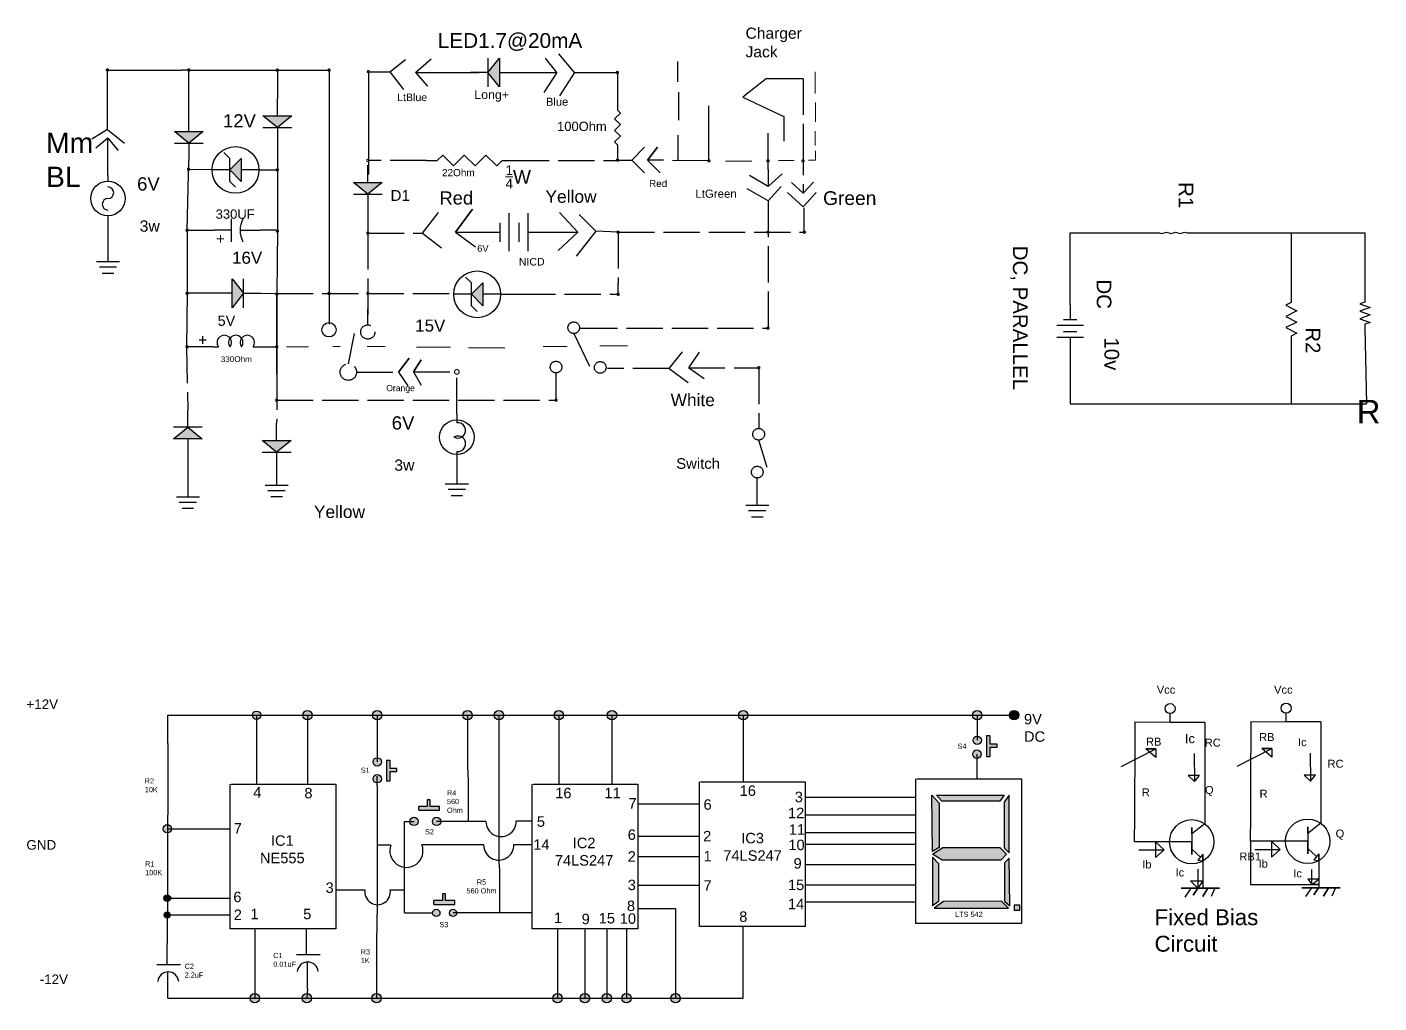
# Model space of a CAD drawing. Header units: inches. Extents: x 18 to 1643, y 26 to 406.
# Drawn here: x 848.8 to 1295.8, y 72.9 to 395.8 of the extents above; entities that cross this region are included whole.
import ezdxf

# ---------------------------------------------------------------- set-up
doc = ezdxf.new("R2010")
doc.units = ezdxf.units.IN
doc.header["$MEASUREMENT"] = 0
doc.linetypes.add('ACAD_ISO02W100', pattern=[15, 12, -3])
doc.linetypes.add('DASHDOT2', pattern=[0.5, 0.25, -0.125, 0, -0.125])
doc.styles.get("Standard").update_dxf_attribs({"font": 'arial.ttf'})
doc.linetypes.add('ZIGZAG', pattern='A,0.0001,-0.2,[131,ltypeshp.shx,S=0.2,R=0,X=-0.2,Y=0],-0.4,[131,ltypeshp.shx,S=0.2,R=180,X=0.2,Y=0],-0.2', length=0.8001)

# ---------------------------------------------------------------- blocks, each defined once
blk = doc.blocks.new('Battery')
at = {"color": 7}
for p, q in [((0.175, -0.1), (0.175, 0.1)), ((0.275, -0.1), (0.275, 0.1)), ((0, 0), (0.125, 0)), ((0.125, 0.05), (0.125, -0.05)), ((0.225, 0.05), (0.225, -0.05)), ((0.275, 0), (0.4, 0))]:
    blk.add_line(p, q, dxfattribs=at)
blk = doc.blocks.new('Resistor')
at = {"color": 7}
blk.add_lwpolyline([(0, 0), (0.05, 0), (0.075, 0.025), (0.125, -0.025), (0.175, 0.025), (0.225, -0.025), (0.275, 0.025), (0.325, -0.025), (0.35, 0), (0.4, 0)], dxfattribs=at)
blk = doc.blocks.new('Generator - AC')
at = {"color": 7}
for p, q in [((0, 0), (0.05, 0)), ((0.35, 0), (0.4, 0))]:
    blk.add_line(p, q, dxfattribs=at)
blk.add_circle((0.2, 0), 0.15, dxfattribs=at)
for centre, start, end in [((0.15, 0), 0, 180), ((0.25, 0), 180, 0)]:
    blk.add_arc(centre, 0.05, start, end, dxfattribs=at)
blk = doc.blocks.new('Diode')
at = {"color": 7}
for p, q in [((0.15, 0.125), (0.25, 0)), ((0.15, -0.125), (0.15, 0.125)), ((0.25, -0.125), (0.25, 0.125)), ((0.15, 0), (0, 0)), ((0.25, 0), (0.15, -0.125)), ((0.25, 0), (0.4, 0))]:
    blk.add_line(p, q, dxfattribs=at)
blk.add_solid([(0.15, -0.125), (0.25, 0), (0.15, 0.125)], dxfattribs=at)
blk = doc.blocks.new('Capacitor')
at = {"color": 7}
for p, q in [((0.15, 0), (0, 0)), ((0.15, -0.1), (0.15, 0.1)), ((0.225, 0), (0.4, 0))]:
    blk.add_line(p, q, dxfattribs=at)
blk.add_arc((0.4375, 0), 0.2125, 151.9275, 208.0725, dxfattribs=at)
blk = doc.blocks.new('Ground')
at = {"color": 7}
for p, q in [((-0.1, 0), (0.1, 0)), ((0.075, -0.05), (-0.075, -0.05)), ((-0.05, -0.1), (0.05, -0.1))]:
    blk.add_line(p, q, dxfattribs=at)
blk = doc.blocks.new('Diode - Zener')
at = {"color": 7}
for p, q in [((0.2, 0.150001), (0.25, 0.100001)), ((0, 0), (0.15, 0)), ((0.15, 0.100001), (0.25, 0)), ((0.15, 0), (0.15, 0.100001)), ((0.25, 0), (0.15, -0.099999)), ((0.15, -0.099999), (0.15, 0)), ((0.25, 0.100001), (0.25, -0.099999)), ((0.25, 0), (0.4, 0)), ((0.25, -0.099999), (0.3, -0.149999))]:
    blk.add_line(p, q, dxfattribs=at)
blk.add_solid([(0.15, -0.099999), (0.25, 0), (0.15, 0.100001)], dxfattribs=at)
blk = doc.blocks.new('Inductor')
at = {"color": 7}
for p, q in [((0, 0), (0.05, 0)), ((0.35, 0), (0.4, 0))]:
    blk.add_line(p, q, dxfattribs=at)
for centre in [(0.1, 0.0375), (0.2, 0.0375), (0.3, 0.0375)]:
    blk.add_arc(centre, 0.0625, 323.1301, 216.8699, dxfattribs=at)
blk = doc.blocks.new('Lamp - Incandescent')
at = {"color": 7}
for p, q in [((0, 0), (0.075, 0)), ((0.325, 0), (0.4, 0))]:
    blk.add_line(p, q, dxfattribs=at)
blk.add_circle((0.2, 0), 0.15, dxfattribs=at)
for centre, radius, start, end in [((0.141667, 0.008333), 0.067185, 330.2551, 187.125), ((0.258088, 0.009558), 0.067591, 351.8699, 210.75)]:
    blk.add_arc(centre, radius, start, end, dxfattribs=at)

msp = doc.modelspace()

# ---------------------------------------------------------------- hatches: boundary and pattern name
at = {"true_color": 0x000000}
h = msp.add_hatch(color=18, dxfattribs=at)
h.paths.add_polyline_path([(1161.59, 159.8, 1), (1164.36, 159.8, 1)])
h.paths.add_polyline_path([(1169.56, 158.53), (1167.3, 158.53), (1167.3, 161.37), (1166.06, 161.37), (1166.06, 154.45), (1167.3, 154.45), (1167.3, 157.54), (1169.56, 157.54)])
h.paths.add_polyline_path([(1164.25, 155.21, 1), (1161.48, 155.21, 1)])
h.paths.add_polyline_path([(1173.61, 168.09, 1), (1176.72, 168.09, 1)])
h.paths.add_polyline_path([(1063.26, 75.99), (1063.26, 74.44), (1064.82, 74.44, 0.414214)])
h.paths.add_polyline_path([(1064.82, 74.44), (1063.26, 74.44), (1061.71, 74.44, 1)])
h.paths.add_polyline_path([(1063.26, 75.99, 0.414214), (1061.71, 74.44), (1063.26, 74.44)])
h.paths.add_polyline_path([(1046.98, 75.99, 0.414214), (1045.42, 74.44), (1046.98, 74.44)])
h.paths.add_polyline_path([(1048.53, 74.44), (1045.42, 74.44, 1)])
h.paths.add_polyline_path([(1046.98, 75.99), (1046.98, 74.44), (1048.53, 74.44, 0.414214)])
h.paths.add_polyline_path([(1040.5, 75.99, 0.414214), (1038.95, 74.44), (1040.5, 74.44)])
h.paths.add_polyline_path([(1040.5, 75.99), (1040.5, 74.44), (1042.06, 74.44, 0.414214)])
h.paths.add_polyline_path([(1042.06, 74.44), (1040.5, 74.44), (1038.95, 74.44, 1)])
h.paths.add_polyline_path([(1033.28, 75.99), (1033.28, 74.44), (1034.84, 74.44, 0.414214)])
h.paths.add_polyline_path([(1033.28, 75.99, 0.414214), (1031.73, 74.44), (1033.28, 74.44)])
h.paths.add_polyline_path([(1034.84, 74.44), (1033.28, 74.44), (1031.73, 74.44, 1)])
h.paths.add_polyline_path([(1025.77, 74.44), (1022.66, 74.44, 1)])
h.paths.add_polyline_path([(1024.22, 75.99), (1024.22, 74.44), (1025.77, 74.44, 0.414214)])
h.paths.add_polyline_path([(1024.22, 75.99, 0.414214), (1022.66, 74.44), (1024.22, 74.44)])
h.paths.add_polyline_path([(990.2, 106.75), (987.11, 106.75), (987.11, 109.02), (986.12, 109.02), (986.12, 106.75), (983.28, 106.75), (983.28, 105.52), (990.2, 105.52)])
h.paths.add_polyline_path([(985.23, 137.88), (982.14, 137.88), (982.14, 140.14), (981.15, 140.14), (981.15, 137.88), (978.31, 137.88), (978.31, 136.65), (985.23, 136.65)])
h.paths.add_polyline_path([(925.67, 74.44), (922.56, 74.44, 1)])
h.paths.add_polyline_path([(924.11, 75.99, 0.414214), (922.56, 74.44), (924.11, 74.44)])
h.paths.add_polyline_path([(924.11, 75.99), (924.11, 74.44), (925.67, 74.44, 0.414214)])
h.paths.add_polyline_path([(895.17, 108.66), (895.17, 107.55), (896.28, 107.55, 0.412775)])
h.paths.add_polyline_path([(896.28, 107.55), (895.17, 107.55), (895.16, 106.44, 0.415654)])
h.paths.add_polyline_path([(895.17, 108.66, 0.415654), (894.05, 107.55, 0.412775), (895.16, 106.44), (895.17, 107.55)])
h.paths.add_polyline_path([(895.21, 131.91), (895.19, 130.52), (896.57, 130.52, 0.408904)])
h.paths.add_polyline_path([(896.57, 130.52), (895.19, 130.52), (895.19, 129.14, 0.414214)])
h.paths.add_polyline_path([(895.19, 130.52), (895.21, 131.91, 0.419543), (893.8, 130.52, 0.414214), (895.19, 129.14)])
h.paths.add_polyline_path([(895.14, 103.01, 0.415654), (894.14, 102.02, 0.412775), (895.13, 101.02)])
h.paths.add_polyline_path([(895.14, 103.01), (895.14, 102.02), (896.14, 102.02, 0.412775)])
h.paths.add_polyline_path([(896.14, 102.02), (895.14, 102.02), (895.13, 101.02, 0.415654)])
h = msp.add_hatch(color=18, dxfattribs=at)
h.paths.add_polyline_path([(924.7, 168.09), (923.32, 168.09, 0.414214), (924.7, 166.71)])
h.paths.add_polyline_path([(923.32, 168.09), (924.7, 168.09), (926.08, 168.09, 1)])
h.paths.add_polyline_path([(926.08, 168.09), (924.7, 168.09), (924.7, 166.71, 0.414214)])
h.paths.add_polyline_path([(939.96, 168.09), (943.07, 168.09, 1)])
h.paths.add_polyline_path([(943.07, 168.09), (941.51, 168.09), (941.51, 166.54, 0.414214)])
h.paths.add_polyline_path([(941.51, 168.09), (939.96, 168.09, 0.414214), (941.51, 166.54)])
h.paths.add_polyline_path([(971.12, 150.42), (968.85, 150.42), (968.85, 153.26), (967.62, 153.26), (967.62, 146.34), (968.85, 146.34), (968.85, 149.43), (971.12, 149.43)])
h.paths.add_polyline_path([(965.96, 152.66, 1), (963.19, 152.66, 1)])
h.paths.add_polyline_path([(965.96, 147.06, 1), (963.19, 147.06, 1)])
h.paths.add_polyline_path([(985.23, 137.88), (982.14, 137.88), (982.14, 140.14), (981.15, 140.14), (981.15, 137.88), (978.31, 137.88), (978.31, 136.65), (985.23, 136.65)])
h.paths.add_polyline_path([(990.2, 106.75), (987.11, 106.75), (987.11, 109.02), (986.12, 109.02), (986.12, 106.75), (983.28, 106.75), (983.28, 105.52), (990.2, 105.52)])
h.paths.add_polyline_path([(982.91, 102.67, 1), (985.33, 102.67, 1)])
h.paths.add_polyline_path([(988.45, 102.67, 1), (990.87, 102.67, 1)])
h.paths.add_polyline_path([(992.93, 168.09), (996.04, 168.09, 1)])
h.paths.add_polyline_path([(996.04, 168.09), (994.48, 168.09), (994.48, 166.54, 0.414214)])
h.paths.add_polyline_path([(994.48, 168.09), (992.93, 168.09, 0.414214), (994.48, 166.54)])
h.paths.add_polyline_path([(1006.4, 168.09), (1004.84, 168.09), (1004.84, 166.54, 0.414214)])
h.paths.add_polyline_path([(1003.29, 168.09), (1006.4, 168.09, 1)])
h.paths.add_polyline_path([(1004.84, 168.09), (1003.29, 168.09, 0.414214), (1004.84, 166.54)])
h.paths.add_polyline_path([(1026.19, 168.09), (1024.63, 168.09), (1024.63, 166.54, 0.414214)])
h.paths.add_polyline_path([(1023.08, 168.09), (1026.19, 168.09, 1)])
h.paths.add_polyline_path([(1024.63, 168.09), (1023.08, 168.09, 0.414214), (1024.63, 166.54)])
h.paths.add_polyline_path([(1040.65, 168.09), (1043.76, 168.09, 1)])
h.paths.add_polyline_path([(1043.76, 168.09), (1042.21, 168.09), (1042.21, 166.54, 0.414214)])
h.paths.add_polyline_path([(1042.21, 168.09), (1040.65, 168.09, 0.414214), (1042.21, 166.54)])
h.paths.add_polyline_path([(1084.05, 168.09), (1087.16, 168.09, 1)])
h.paths.add_polyline_path([(1085.61, 168.09), (1084.05, 168.09, 0.414214), (1085.61, 166.54)])
h.paths.add_polyline_path([(1087.16, 168.09), (1085.61, 168.09), (1085.61, 166.54, 0.414214)])
h.paths.add_polyline_path([(963.02, 168.09), (966.13, 168.09, 1)])
h.paths.add_polyline_path([(966.13, 168.09), (964.58, 168.09), (964.58, 166.54, 0.414214)])
h.paths.add_polyline_path([(964.58, 168.09), (963.02, 168.09, 0.414214), (964.58, 166.54)])
h.paths.add_polyline_path([(1161.42, 168.09), (1162.98, 168.09), (1164.53, 168.09, 1)])
h.paths.add_polyline_path([(1162.98, 168.09), (1161.42, 168.09, 0.414214), (1162.98, 166.54)])
h.paths.add_polyline_path([(1164.53, 168.09), (1162.98, 168.09), (1162.98, 166.54, 0.414214)])
h.paths.add_polyline_path([(979.85, 127.7), (983.67, 127.7), (983.67, 131.26), (979.85, 131.26)], flags=9)
h.paths.add_polyline_path([(958.6, 148.06), (962.42, 148.06), (962.42, 151.63), (958.6, 151.63)], flags=9)
h.paths.add_polyline_path([(987.03, 134.81), (993.2, 134.81), (993.2, 144.18), (987.03, 144.18)], flags=9)
at = {"true_color": 0xffffff}
msp.add_hatch(color=7, dxfattribs=at).paths.add_polyline_path([(1176.72, 168.09, 1), (1173.61, 168.09, 1)])
h = msp.add_hatch(color=7, dxfattribs=at)
h.paths.add_polyline_path([(971.12, 150.42), (968.85, 150.42), (968.85, 153.26), (967.62, 153.26), (967.62, 146.34), (968.85, 146.34), (968.85, 149.43), (971.12, 149.43)])
h.paths.add_polyline_path([(985.23, 137.88), (982.14, 137.88), (982.14, 140.14), (981.15, 140.14), (981.15, 137.88), (978.31, 137.88), (978.31, 136.65), (985.23, 136.65)])
h.paths.add_polyline_path([(990.2, 106.75), (987.11, 106.75), (987.11, 109.02), (986.12, 109.02), (986.12, 106.75), (983.28, 106.75), (983.28, 105.52), (990.2, 105.52)])
h.paths.add_polyline_path([(1167.3, 157.54), (1169.56, 157.54), (1169.56, 158.53), (1167.3, 158.53), (1167.3, 161.37), (1166.06, 161.37), (1166.06, 154.45), (1167.3, 154.45)])
at = {"true_color": 0x000000}
h = msp.add_hatch(color=18, dxfattribs=at)
h.paths.add_polyline_path([(978.13, 132.94, 1), (975.37, 132.94, 1)])
h.paths.add_polyline_path([(982.83, 132.94, 1), (985.6, 132.94, 1)])
h.paths.add_polyline_path([(985.23, 137.88), (982.14, 137.88), (982.14, 140.14), (981.15, 140.14), (981.15, 137.88), (978.31, 137.88), (978.31, 136.65), (985.23, 136.65)])
h.paths.add_polyline_path([(971.12, 150.42), (968.85, 150.42), (968.85, 153.26), (967.62, 153.26), (967.62, 146.34), (968.85, 146.34), (968.85, 149.43), (971.12, 149.43)])
h.paths.add_polyline_path([(990.2, 106.75), (987.11, 106.75), (987.11, 109.02), (986.12, 109.02), (986.12, 106.75), (983.28, 106.75), (983.28, 105.52), (990.2, 105.52)])
h.paths.add_polyline_path([(1169.56, 158.53), (1167.3, 158.53), (1167.3, 161.37), (1166.06, 161.37), (1166.06, 154.45), (1167.3, 154.45), (1167.3, 157.54), (1169.56, 157.54)])
h = msp.add_hatch(color=18, dxfattribs=at)
h.paths.add_polyline_path([(895.17, 108.66, 0.415654), (894.05, 107.55, 0.412775), (895.16, 106.44)])
h.paths.add_polyline_path([(895.14, 103.01, 0.415654), (894.14, 102.02, 0.412775), (895.13, 101.02)])
h.paths.add_polyline_path([(896.14, 102.02), (895.14, 102.02), (895.13, 101.02, 0.415654)])
h.paths.add_polyline_path([(985.23, 137.88), (982.14, 137.88), (982.14, 140.14), (981.15, 140.14), (981.15, 137.88), (978.31, 137.88), (978.31, 136.65), (985.23, 136.65)])
h.paths.add_polyline_path([(895.17, 108.66), (895.17, 107.55), (896.28, 107.55, 0.412775)])
h.paths.add_polyline_path([(990.2, 106.75), (987.11, 106.75), (987.11, 109.02), (986.12, 109.02), (986.12, 106.75), (983.28, 106.75), (983.28, 105.52), (990.2, 105.52)])
at = {"true_color": 0xed1f24}
h = msp.add_hatch(color=240, dxfattribs=at)
h.dxf.hatch_style = 1
h.paths.add_polyline_path([(1150.19, 119.04), (1150.19, 106.45), (1148.23, 105.06), (1148.15, 121.08)])
h.paths.add_polyline_path([(1173.5, 122.55), (1173.59, 141.67), (1171.85, 139.36), (1171.85, 124.18)])
h.paths.add_polyline_path([(1170.4, 139.71), (1151.26, 139.71), (1149.54, 141.67), (1171.87, 141.67)])
h.paths.add_polyline_path([(1147.99, 141.59), (1150.4, 138.96), (1150.4, 124.35), (1148.15, 122.96)])
h = msp.add_hatch(color=240, dxfattribs=at)
h.dxf.hatch_style = 1
h.paths.add_polyline_path([(1151.39, 120.19), (1148.16, 122.11), (1151.55, 124.35), (1170.43, 124.35), (1172.68, 122.13), (1170.76, 120.19)])
edge = h.paths.add_edge_path()
edge.add_line((1150.19, 119.04), (1150.19, 106.45))
edge.add_line((1148.15, 121.08), (1150.19, 119.04))
edge.add_line((1148.23, 105.06), (1148.23, 121))
edge.add_line((1150.19, 106.45), (1148.23, 105.06))
h = msp.add_hatch(color=240, dxfattribs=at)
h.dxf.hatch_style = 1
h.paths.add_polyline_path([(1177.06, 105.29), (1175.24, 105.29), (1175.24, 103.63), (1177.06, 103.63)])
h.paths.add_polyline_path([(1170.99, 106.57), (1151.85, 106.42), (1148.76, 104.23), (1173.34, 104.23)])
h.paths.add_polyline_path([(1171.95, 106.54), (1173.75, 104.98), (1173.5, 120.75), (1171.95, 119.2)])
edge = h.paths.add_edge_path()
edge.add_line((1150.19, 119.04), (1150.19, 106.45))
edge.add_line((1150.19, 106.45), (1148.23, 105.06))
edge.add_line((1148.23, 105.06), (1148.23, 121))
edge.add_line((1148.15, 121.08), (1150.19, 119.04))
at = {"true_color": 0xffffff}
h = msp.add_hatch(color=7, dxfattribs=at)
h.dxf.hatch_style = 1
edge = h.paths.add_edge_path()
edge.add_arc((895.17, 107.55), 1.11, 0, 360)
at = {"true_color": 0x000000}
h = msp.add_hatch(color=18, dxfattribs=at)
h.dxf.hatch_style = 1
edge = h.paths.add_edge_path()
edge.add_arc((895.14, 102.02), 0.997, 0, 360)
at = {"true_color": 0xffffff}
h = msp.add_hatch(color=7, dxfattribs=at)
h.dxf.hatch_style = 1
edge = h.paths.add_edge_path()
edge.add_arc((895.14, 102.02), 0.997, 0, 360)
at = {"true_color": 0x000000}
h = msp.add_hatch(color=18, dxfattribs=at)
h.paths.add_polyline_path([(942.87, 74.44), (939.76, 74.44, 1)])
h.paths.add_polyline_path([(941.4, 75.99, 0.429598), (939.76, 74.44), (941.32, 74.44)])
h.paths.add_polyline_path([(941.4, 75.99), (941.32, 74.44), (942.87, 74.44, 0.398995)])
h.paths.add_polyline_path([(965.94, 74.44), (962.83, 74.44, 1)])
h.paths.add_polyline_path([(964.38, 75.99), (964.38, 74.44), (965.94, 74.44, 0.414214)])
h.paths.add_polyline_path([(964.38, 75.99, 0.414214), (962.83, 74.44), (964.38, 74.44)])

# ---------------------------------------------------------------- linework, layer by layer
for p, q in [((968.75, 381.01), (973.94, 385.02)), ((977.23, 380.76), (982.44, 385.25)), ((1023.96, 380.77), (1020.19, 385.49)), ((1029.86, 380.77), (1024.67, 386.9)), ((875.37, 361.9), (875.37, 381.57)), ((875.37, 381.57), (899.88, 381.57)), ((902.27, 381.57), (899.88, 381.57)), ((902.27, 366.93), (902.27, 381.57)), ((902.27, 381.57), (931.57, 381.57)), ((931.57, 381.57), (931.57, 372.1)), ((931.57, 381.57), (948.64, 381.57)), ((948.64, 381.57), (948.64, 297.52)), ((961.68, 381.01), (961.68, 347.04)), ((961.68, 381.01), (968.75, 381.01)), ((968.75, 381.01), (973.31, 375.11)), ((977.23, 380.76), (981.16, 376.21)), ((977.23, 380.76), (991.64, 380.76)), ((991.64, 380.76), (998.31, 380.77)), ((1010.7, 380.77), (1023.96, 380.77)), ((1023.96, 380.77), (1019.71, 374.17)), ((1029.86, 380.77), (1024.9, 372.99)), ((1029.86, 380.77), (1044.01, 380.77)), ((1044.01, 380.77), (1044.01, 369.69)), ((1074.26, 351.54), (1074.26, 369.7)), ((875.37, 361.9), (870.2, 358.73)), ((875.56, 359.07), (871.54, 355.73)), ((875.37, 361.9), (881.04, 357.4)), ((875.56, 346.69), (875.56, 359.07)), ((875.56, 359.07), (878.97, 354.95)), ((931.57, 356.85), (931.57, 328.56)), ((1044.04, 355.89), (1044.04, 351.76)), ((1048.73, 351.76), (1052.98, 356.01)), ((1052.98, 356.01), (1048.73, 351.76)), ((1053.92, 351.76), (1057.23, 356.01)), ((1057.23, 356.01), (1053.92, 351.76)), ((901.72, 328.56), (902.27, 351.68)), ((909.98, 348.52), (902.2, 348.71)), ((1044.04, 351.76), (1048.73, 351.76)), ((1048.73, 351.76), (1052.98, 347.51)), ((1053.92, 351.76), (1058.17, 347.51)), ((925.46, 348.52), (931.57, 348.52)), ((875.56, 331.44), (875.56, 318.22)), ((901.72, 328.56), (910.67, 328.56)), ((901.72, 328.56), (901.72, 307.46)), ((931.02, 328.56), (925.93, 328.56)), ((931.57, 328.56), (931.38, 307.65)), ((1193.7, 303.9), (1193.7, 327.71)), ((1193.7, 327.71), (1221.78, 327.71)), ((1233.86, 327.71), (1266.81, 327.71)), ((1266.81, 327.71), (1266.81, 306.54)), ((1266.81, 327.71), (1291.18, 327.71)), ((1291.18, 327.71), (1291.18, 306.01)), ((901.72, 307.7), (901.47, 290.01)), ((910.88, 307.7), (901.72, 307.7)), ((926.13, 307.7), (931.38, 307.65)), ((931.38, 307.65), (931.38, 290.01)), ((931.38, 281.11), (931.38, 307.65)), ((1005.38, 307.37), (1011.49, 307.37)), ((1291.18, 296.26), (1291.71, 271.09)), ((1266.81, 291.71), (1266.81, 271.09)), ((910.19, 290.01), (901.72, 290.01)), ((925.44, 290.01), (931.38, 290.01)), ((931.38, 290.01), (931.38, 281.11)), ((1193.7, 288.21), (1193.7, 271.09)), ((1193.7, 273.73), (1193.7, 273.73)), ((1193.7, 271.09), (1193.7, 271.09)), ((1193.7, 271.09), (1266.81, 271.09)), ((1266.81, 271.09), (1266.81, 271.09)), ((1266.81, 271.09), (1266.81, 271.09)), ((1266.81, 271.09), (1291.71, 271.09)), ((901.98, 253.83), (901.98, 240.41)), ((895.35, 158.73), (895.35, 168.09)), ((895.35, 168.09), (1162.98, 168.09)), ((924.7, 168.09), (924.7, 145.24)), ((941.51, 168.09), (941.51, 145.24)), ((964.58, 168.09), (964.58, 152.66)), ((994.48, 168.09), (994.48, 151.3)), ((1004.84, 168.09), (1004.84, 119.66)), ((1024.63, 168.09), (1024.63, 145.24)), ((1042.21, 168.09), (1042.21, 145.24)), ((1085.61, 168.09), (1085.61, 146.02)), ((1162.98, 168.09), (1162.98, 159.8)), ((1162.98, 168.09), (1175.16, 168.09)), ((1215.17, 160.66), (1215.18, 165.92)), ((1215.18, 165.92), (1238.21, 165.72)), ((1238.21, 165.72), (1238.21, 155.2)), ((1253.52, 160.81), (1253.53, 166.07)), ((1253.53, 166.07), (1276.56, 165.87)), ((1276.56, 165.87), (1276.56, 155.35)), ((1166.06, 161.37), (1166.06, 154.45)), ((1166.06, 161.37), (1167.3, 161.37)), ((1167.3, 158.53), (1167.3, 161.33)), ((895.35, 158.73), (895.35, 150.03)), ((1169.56, 158.53), (1167.3, 158.53)), ((1167.3, 154.45), (1167.3, 157.54)), ((1167.3, 157.54), (1169.56, 157.54)), ((1169.56, 157.54), (1169.56, 158.53)), ((967.62, 153.26), (967.62, 146.34)), ((967.62, 153.26), (968.85, 153.26)), ((968.85, 150.42), (968.85, 153.22)), ((1162.86, 155.21), (1162.86, 147)), ((1166.06, 154.45), (1167.3, 154.45)), ((964.58, 144.85), (964.58, 147.98)), ((971.12, 150.42), (968.85, 150.42)), ((968.85, 146.34), (968.85, 149.43)), ((968.85, 149.43), (971.12, 149.43)), ((971.12, 149.43), (971.12, 150.42)), ((994.48, 151.3), (994.68, 146.24)), ((1215.13, 144.87), (1215.15, 150.13)), ((1253.48, 145.03), (1253.5, 150.29)), ((915.91, 97.39), (915.91, 145.24)), ((916.3, 145.24), (950.89, 145.24)), ((950.89, 145.24), (950.89, 97.39)), ((964.58, 144.85), (964.58, 105.4)), ((967.62, 146.34), (968.85, 146.34)), ((1015.79, 97.39), (1015.79, 145.24)), ((1016.18, 145.24), (1050.78, 145.24)), ((1050.78, 145.24), (1050.78, 97.39)), ((1071.11, 98.17), (1071.11, 146.02)), ((1071.5, 146.02), (1106.1, 146.02)), ((1106.1, 146.02), (1106.1, 98.17)), ((1142.65, 99.15), (1142.65, 147)), ((1143.04, 147), (1177.64, 147)), ((1177.64, 147), (1177.64, 99.15)), ((1238.26, 144.68), (1238.21, 132.21)), ((1276.61, 144.83), (1276.56, 132.36)), ((895.35, 139.66), (895.19, 130.52)), ((982.14, 140.14), (981.15, 140.14)), ((981.15, 140.14), (981.15, 137.88)), ((982.14, 137.88), (982.14, 140.14)), ((1050.78, 138.73), (1071.11, 138.73)), ((1106.1, 141.02), (1142.65, 141.02)), ((1147.99, 141.59), (1150.4, 138.96)), ((1148.15, 122.96), (1147.99, 141.59)), ((1149.54, 141.67), (1171.87, 141.67)), ((1151.26, 139.71), (1149.54, 141.67)), ((1150.4, 138.96), (1150.4, 124.35)), ((1170.4, 139.71), (1151.26, 139.71)), ((1171.87, 141.67), (1170.4, 139.71)), ((1173.59, 141.67), (1171.85, 139.36)), ((1171.85, 139.36), (1171.85, 124.18)), ((1173.5, 122.55), (1173.59, 141.67)), ((978.31, 136.65), (978.31, 137.88)), ((978.31, 136.65), (985.23, 136.65)), ((981.15, 137.88), (978.35, 137.88)), ((985.23, 137.88), (982.14, 137.88)), ((985.23, 136.65), (985.23, 137.88)), ((994.68, 135.87), (994.68, 132.94)), ((1106.1, 135.18), (1142.65, 135.18)), ((1215, 126.23), (1215.05, 134.35)), ((1253.34, 126.38), (1253.4, 134.51)), ((895.19, 130.52), (895.19, 121.83)), ((895.19, 130.52), (915.91, 130.52)), ((973.57, 102.67), (973.57, 132.94)), ((973.57, 132.94), (976.75, 132.94)), ((994.68, 132.94), (984.21, 132.94)), ((1000.54, 132.92), (994.68, 132.92)), ((1010.51, 133.13), (1015.79, 133.13)), ((1238.21, 132.21), (1233.9, 128.86)), ((1233.9, 128.86), (1233.9, 130.97)), ((1233.9, 130.97), (1233.9, 122.03)), ((1276.56, 132.36), (1272.25, 129.01)), ((1272.25, 129.01), (1272.25, 131.13)), ((1272.25, 131.13), (1272.25, 122.18)), ((1009.76, 125.36), (1015.79, 125.36)), ((1050.78, 128.09), (1071.11, 128.09)), ((1106.1, 129.34), (1142.65, 129.34)), ((1106.1, 125.38), (1142.65, 125.38)), ((1233.9, 126.23), (1215, 126.23)), ((1233.9, 128.86), (1233.9, 123.83)), ((1233.9, 123.83), (1233.9, 126.23)), ((1272.25, 126.38), (1253.34, 126.38)), ((1272.25, 129.01), (1272.25, 123.99)), ((1272.25, 123.99), (1272.25, 126.38)), ((969.09, 125.13), (964.58, 125.13)), ((999.79, 125.16), (979.38, 125.16)), ((1050.78, 121.32), (1071.11, 121.32)), ((1150.4, 124.35), (1148.15, 122.96)), ((1148.15, 121.08), (1150.19, 119.04)), ((1148.15, 121.08), (1148.23, 105.06)), ((1148.16, 122.11), (1151.55, 124.35)), ((1151.39, 120.19), (1148.16, 122.11)), ((1151.55, 124.35), (1170.43, 124.35)), ((1170.43, 124.35), (1172.68, 122.13)), ((1172.68, 122.13), (1170.76, 120.19)), ((1171.85, 124.18), (1173.5, 122.55)), ((1173.5, 120.75), (1171.95, 119.2)), ((1173.75, 104.98), (1173.5, 120.75)), ((1233.9, 122.03), (1233.9, 123.83)), ((1233.9, 123.83), (1236.8, 121.14)), ((1237.61, 122.13), (1235.94, 120.09)), ((1237.61, 119.9), (1237.61, 122.13)), ((1237.61, 122.13), (1237.61, 119.9)), ((1237.61, 119.9), (1237.61, 122.13)), ((1272.25, 122.18), (1272.25, 123.99)), ((1272.25, 123.99), (1275.15, 121.3)), ((1275.96, 122.28), (1274.29, 120.25)), ((1275.96, 120.06), (1275.96, 122.28)), ((1275.96, 122.28), (1275.96, 120.06)), ((1275.96, 120.06), (1275.96, 122.28)), ((1004.84, 119.66), (1005.04, 116.75)), ((1106.1, 118.7), (1142.65, 118.7)), ((1150.19, 119.04), (1150.19, 106.45)), ((1170.76, 120.19), (1151.39, 120.19)), ((1171.95, 119.2), (1171.95, 106.54)), ((1235.94, 120.09), (1237.61, 119.9)), ((1274.29, 120.25), (1275.96, 120.06)), ((1050.78, 111.82), (1071.11, 111.82)), ((1106.1, 112.03), (1142.65, 112.03)), ((895.19, 111.45), (895.09, 92.58)), ((895.17, 107.55), (915.91, 107.55)), ((950.89, 110.36), (950.89, 110.36)), ((950.89, 110.36), (960.53, 110.36)), ((968.89, 110.36), (973.57, 110.36)), ((987.11, 109.02), (986.12, 109.02)), ((986.12, 109.02), (986.12, 106.75)), ((987.11, 106.75), (987.11, 109.02)), ((964.58, 105.4), (964.38, 93.12)), ((964.58, 105.4), (964.58, 105.4)), ((983.28, 105.52), (983.28, 106.75)), ((983.28, 105.52), (990.2, 105.52)), ((986.12, 106.75), (983.32, 106.75)), ((990.2, 106.75), (987.11, 106.75)), ((990.2, 105.52), (990.2, 106.75)), ((1005.04, 106.38), (1005.04, 102.86)), ((1050.78, 104.1), (1050.78, 104.1)), ((1050.78, 104.1), (1063.26, 104.1)), ((1063.26, 104.1), (1063.26, 74.44)), ((1106.1, 106.4), (1142.65, 106.4)), ((1150.19, 106.45), (1148.23, 105.06)), ((1151.85, 106.42), (1148.76, 104.23)), ((1148.76, 104.23), (1173.34, 104.23)), ((1170.99, 106.57), (1151.85, 106.42)), ((1173.34, 104.23), (1170.99, 106.57)), ((1171.95, 106.54), (1173.75, 104.98)), ((1177.06, 105.29), (1175.24, 105.29)), ((1175.24, 105.29), (1175.24, 103.63)), ((1175.24, 103.63), (1177.06, 103.63)), ((1177.06, 103.63), (1177.06, 105.29)), ((895.14, 102.02), (915.91, 102.02)), ((973.57, 102.67), (982.74, 102.67)), ((1005.04, 102.67), (989.66, 102.67)), ((1015.79, 102.67), (1005.04, 102.67)), ((1177.64, 99.15), (1142.65, 99.15)), ((950.89, 97.39), (915.91, 97.39)), ((924.11, 97.39), (924.11, 74.44)), ((941.24, 95.85), (941.24, 97.39)), ((941.24, 88.77), (941.24, 95.85)), ((1050.78, 97.39), (1015.79, 97.39)), ((1024.22, 97.39), (1024.22, 74.44)), ((1033.28, 97.39), (1033.28, 74.44)), ((1040.5, 97.39), (1040.5, 74.44)), ((1046.98, 97.39), (1046.98, 74.44)), ((1106.1, 98.17), (1071.11, 98.17)), ((1085.61, 74.44), (1085.61, 98.17)), ((895.09, 85.5), (895.09, 92.58)), ((899.57, 85.5), (891.74, 85.5)), ((945.71, 88.77), (937.88, 88.77)), ((941.49, 77.7), (941.49, 86.43)), ((895.34, 74.44), (895.34, 83.16)), ((964.38, 82.75), (964.38, 74.44)), ((941.49, 77.7), (941.32, 74.44)), ((895.34, 74.44), (895.34, 74.44)), ((895.34, 74.44), (1085.61, 74.44))]:
    msp.add_line(p, q)
at = {"linetype": 'ACAD_ISO02W100'}
for p, q in [((1064.01, 377.62), (1064.01, 384.45)), ((1093.3, 378.76), (1085.42, 372.61)), ((1093.3, 378.76), (1105.37, 378.76)), ((1105.37, 378.76), (1105.37, 358.76)), ((1064.27, 365), (1064.27, 374.2)), ((1085.42, 372.61), (1093.8, 368.67)), ((1093.8, 368.67), (1099.06, 366.19)), ((1093.8, 348.66), (1093.8, 363.25)), ((1099.06, 366.19), (1099.06, 358.08)), ((1064.09, 351.65), (1064.09, 360.03)), ((1105.37, 358.76), (1105.37, 340.78)), ((980.89, 351.66), (961.68, 351.66)), ((1009.44, 351.66), (1044.04, 351.66)), ((1074.26, 351.54), (1053.92, 351.76)), ((1064.09, 351.65), (1064.09, 351.65)), ((1093.8, 342.99), (1087.64, 346.69)), ((1093.8, 348.66), (1093.8, 342.99)), ((1093.8, 342.99), (1098.48, 347.18)), ((1098.48, 347.18), (1093.8, 342.99)), ((1105.37, 340.78), (1101.55, 344.35)), ((1105.37, 340.78), (1108.82, 344.47)), ((1093.8, 338.31), (1086.9, 342.26)), ((1093.8, 338.31), (1098.2, 343.04)), ((1098.2, 343.04), (1093.8, 338.31)), ((1105.37, 336.34), (1100.27, 341.11)), ((1105.37, 336.34), (1109.76, 341.05)), ((1109.76, 341.05), (1105.37, 336.34)), ((990.49, 327.92), (996.1, 335.59)), ((996.1, 335.59), (990.49, 327.92)), ((1093.8, 338.31), (1093.8, 296.18)), ((1105.8, 327.92), (1105.8, 335.95)), ((961.48, 334.84), (961.48, 327.62)), ((979.56, 327.62), (984.88, 334.41)), ((1024.88, 334.46), (1030.94, 327.97)), ((961.48, 327.62), (979.56, 327.62)), ((961.48, 327.62), (961.48, 298.15)), ((979.56, 327.62), (985.79, 322.75)), ((990.49, 327.92), (997.04, 323.12)), ((990.49, 327.92), (997.23, 327.92)), ((1022.38, 327.92), (1027.39, 327.92)), ((1030.94, 327.97), (1024.36, 321.83)), ((1027.39, 327.92), (1030.98, 327.92)), ((1036.84, 328.26), (1030.35, 320)), ((1044.22, 327.92), (1036.84, 328.26)), ((1044.22, 327.92), (1044.22, 311.09)), ((1044.22, 327.92), (1105.8, 327.92)), ((1044.22, 307.37), (1044.22, 311.09)), ((931.38, 307.65), (990.19, 307.65)), ((1011.49, 307.37), (1044.22, 307.37)), ((961.48, 297.26), (961.48, 302.58)), ((1031.49, 296.18), (1032.02, 296.18)), ((1032.02, 296.18), (1093.8, 296.18)), ((955.05, 284.34), (957.12, 294.37)), ((1029.56, 294.38), (1035.01, 283.19)), ((901.47, 290.01), (901.98, 269.08)), ((971.67, 281.62), (975.16, 286.23)), ((975.16, 286.23), (971.67, 281.62)), ((1061.13, 282.79), (1065.58, 288.28)), ((1067.57, 283.05), (1071.17, 288.2)), ((976.61, 281.72), (979.09, 285.64)), ((979.09, 285.64), (976.61, 281.72)), ((976.61, 281.72), (979.09, 277.35)), ((976.61, 281.72), (991.46, 281.72)), ((990.9, 267.75), (990.9, 281.72)), ((1061.13, 282.79), (1040.77, 282.79)), ((1061.13, 282.79), (1067.37, 278.17)), ((1067.57, 283.05), (1090.75, 283.05)), ((1067.57, 283.05), (1072.74, 279.55)), ((1090.75, 283.05), (1090.75, 263.22)), ((931.38, 281.11), (931.38, 266.13)), ((957.78, 281.62), (971.67, 281.62)), ((971.67, 281.62), (974.72, 277.06)), ((1023.72, 272.34), (1023.72, 281.37)), ((931.38, 272.34), (1023.72, 272.34)), ((931.38, 266.13), (931.32, 264.72)), ((1093.48, 250.11), (1090.71, 259.14)), ((990.9, 252.5), (990.9, 244.66)), ((931.32, 249.47), (931.32, 244.25)), ((1090.24, 237.58), (1090.24, 246.61)), ((990.9, 244.66), (990.9, 244.66))]:
    msp.add_line(p, q, dxfattribs=at)
at = {"linetype": 'ACAD_ISO02W100', "lineweight": 5}
for p, q in [((1109.4, 373.78), (1109.4, 380.95)), ((1109.51, 364.39), (1109.51, 370.82)), ((1109.4, 356.58), (1109.4, 361.33)), ((1109.51, 351.73), (1109.51, 354.79)), ((1079.7, 351.47), (1088.48, 351.47)), ((1097.26, 351.68), (1102.4, 351.68)), ((1105.37, 351.62), (1105.37, 351.62)), ((1109.51, 351.73), (1107.19, 351.73)), ((1036.84, 328.26), (1031.31, 333.79)), ((931.02, 328.56), (931.48, 328.66)), ((934.63, 290.01), (941.86, 290.01)), ((949.94, 290.1), (952.28, 290.1)), ((961.22, 290.1), (967.17, 290.1)), ((977.59, 289.89), (988.86, 289.89)), ((994.82, 289.68), (1007.58, 289.68)), ((1019.49, 290.1), (1027.35, 290.1)), ((1019.49, 290.1), (1027.35, 290.1)), ((1038.2, 290.31), (1047.34, 290.31))]:
    msp.add_line(p, q, dxfattribs=at)
at = {"linetype": 'DASHDOT2'}
msp.add_line((1064.09, 351.65), (1064.09, 351.65), dxfattribs=at)
at = {"linetype": 'Continuous'}
for p, q in [((1226.74, 165.82), (1226.74, 168.62)), ((1238.21, 165.72), (1226.74, 165.82)), ((1265.09, 165.97), (1265.09, 168.78)), ((1276.56, 165.87), (1265.09, 165.97)), ((1210.55, 151.08), (1222.05, 156.98)), ((1222.05, 156.98), (1218.72, 156.98)), ((1218.72, 156.98), (1222.05, 156.98)), ((1222.05, 154.11), (1218.72, 156.98)), ((1222.05, 156.98), (1222.05, 154.11)), ((1248.9, 151.23), (1260.4, 157.13)), ((1260.4, 157.13), (1257.07, 157.13)), ((1257.07, 157.13), (1260.4, 157.13)), ((1260.4, 154.26), (1257.07, 157.13)), ((1260.4, 157.13), (1260.4, 154.26)), ((1234.76, 155.44), (1234.8, 146.17)), ((1273.1, 155.59), (1273.15, 146.32)), ((1236.43, 148.15), (1232.78, 148.15)), ((1232.78, 148.15), (1234.8, 146.17)), ((1234.8, 146.17), (1236.43, 148.15)), ((1274.78, 148.3), (1271.13, 148.3)), ((1271.13, 148.3), (1273.15, 146.32)), ((1273.15, 146.32), (1274.78, 148.3)), ((1224.78, 123.56), (1221.9, 126.23)), ((1221.9, 126.23), (1221.9, 120.99)), ((1253.34, 126.38), (1253.34, 121.11)), ((1263.12, 123.71), (1260.25, 126.38)), ((1260.25, 126.38), (1260.25, 121.14)), ((1216.45, 123.56), (1224.78, 123.56)), ((1221.9, 120.99), (1224.78, 123.56)), ((1254.8, 123.71), (1263.12, 123.71)), ((1260.25, 121.14), (1263.12, 123.71)), ((1235.94, 117.2), (1235.94, 110.85)), ((1237.61, 119.9), (1237.61, 110.85)), ((1273.62, 112.04), (1273.62, 117.07)), ((1275.96, 120.06), (1275.96, 111.01)), ((1235.94, 110.85), (1233.55, 113.27)), ((1233.55, 113.27), (1237.61, 113.27)), ((1237.61, 113.27), (1235.94, 110.85)), ((1253.34, 115.61), (1253.34, 112.04)), ((1253.34, 112.04), (1275.96, 112.04)), ((1275.96, 113.82), (1272.31, 113.82)), ((1272.31, 113.82), (1273.62, 112.04)), ((1273.62, 112.04), (1275.96, 113.82)), ((1275.96, 112.04), (1273.62, 112.04)), ((1237.61, 110.85), (1230.37, 110.85)), ((1230.37, 110.85), (1243.09, 110.85)), ((1237.61, 110.85), (1230.37, 110.85)), ((1230.37, 110.85), (1230.37, 110.85)), ((1230.37, 110.85), (1237.61, 110.85)), ((1231.7, 107.94), (1233.7, 110.85)), ((1233.7, 110.85), (1235.94, 110.85)), ((1235.94, 110.85), (1234.34, 108.54)), ((1234.34, 108.54), (1235.94, 110.85)), ((1235.94, 110.85), (1237.61, 110.85)), ((1237.61, 110.85), (1235.94, 110.85)), ((1235.94, 110.85), (1237.61, 110.85)), ((1239.23, 110.85), (1237.54, 108.09)), ((1237.54, 108.09), (1239.23, 110.85)), ((1243.09, 110.85), (1237.61, 110.85)), ((1237.61, 110.85), (1239.23, 110.85)), ((1239.23, 110.85), (1241.53, 110.85)), ((1241.53, 110.85), (1240.3, 108.09)), ((1277.53, 110.99), (1270.29, 110.99)), ((1270.29, 110.99), (1283, 110.99)), ((1277.53, 110.99), (1270.29, 110.99)), ((1270.29, 110.99), (1270.29, 110.99)), ((1270.29, 110.99), (1277.53, 110.99)), ((1271.62, 108.08), (1273.62, 110.99)), ((1273.62, 110.99), (1275.86, 110.99)), ((1275.86, 110.99), (1274.26, 108.68)), ((1274.26, 108.68), (1275.86, 110.99)), ((1275.86, 110.99), (1277.53, 110.99)), ((1277.53, 110.99), (1275.86, 110.99)), ((1275.86, 110.99), (1277.53, 110.99)), ((1279.14, 110.99), (1277.45, 108.23)), ((1277.45, 108.23), (1279.14, 110.99)), ((1283, 110.99), (1277.53, 110.99)), ((1277.53, 110.99), (1279.14, 110.99)), ((1279.14, 110.99), (1281.45, 110.99)), ((1281.45, 110.99), (1280.22, 108.23))]:
    msp.add_line(p, q, dxfattribs=at)
at = {"linetype": 'ZIGZAG'}
for p, q in [((1215.15, 150.13), (1215.17, 160.66)), ((1253.5, 150.29), (1253.52, 160.81)), ((1238.21, 155.2), (1238.26, 144.68)), ((1276.56, 155.35), (1276.61, 144.83)), ((895.35, 150.03), (895.35, 139.66)), ((994.68, 146.24), (994.68, 135.87)), ((1215.05, 134.35), (1215.13, 144.87)), ((1253.4, 134.51), (1253.48, 145.03)), ((895.19, 121.83), (895.19, 111.45)), ((1253.34, 121.11), (1253.34, 115.61)), ((1005.04, 116.75), (1005.04, 106.38)), ((964.38, 93.12), (964.38, 82.75))]:
    msp.add_line(p, q, dxfattribs=at)
at = {"linetype": 'ACAD_ISO02W100', "lineweight": 5}
for centre, radius in [((875.37, 381.57), 0.381), ((902.27, 381.57), 0.381), ((931.57, 381.57), 0.381), ((948.64, 381.57), 0.381), ((961.68, 381.01), 0.381), ((1044.01, 380.77), 0.381), ((902.2, 348.71), 0.381), ((931.57, 348.52), 0.381), ((961.48, 351.66), 0.381), ((1044.04, 351.76), 0.381), ((1074.26, 351.54), 0.381), ((1093.8, 351.54), 0.381), ((1105.37, 351.54), 0.381), ((901.72, 328.56), 0.381), ((931.57, 328.29), 0.381), ((961.48, 327.62), 0.381), ((1044.22, 327.92), 0.381), ((1093.8, 327.92), 0.381), ((1105.8, 327.92), 0.381), ((901.72, 307.7), 0.381), ((931.38, 307.44), 0.381), ((948.64, 307.65), 0.381), ((961.48, 307.65), 0.381), ((1044.22, 307.37), 0.381), ((1093.8, 296.18), 0.381), ((901.72, 290.01), 0.381), ((931.38, 290.01), 0.381), ((990.9, 281.72), 0.763), ((1090.75, 283.05), 0.381), ((931.38, 272.34), 0.381), ((1023.72, 272.34), 0.381)]:
    msp.add_circle(centre, radius, dxfattribs=at)
for centre, radius in [((917.72, 348.52), 7.74), ((997.64, 307.37), 7.74), ((948.64, 295.63), 2.36), ((924.7, 168.09), 1.38), ((941.51, 168.09), 1.56), ((964.58, 168.09), 1.56), ((994.48, 168.09), 1.56), ((1004.84, 168.09), 1.56), ((1024.63, 168.09), 1.56), ((1042.21, 168.09), 1.56), ((1085.61, 168.09), 1.56), ((1162.98, 168.09), 1.56), ((1175.16, 168.09), 1.56), ((1162.98, 159.8), 1.38), ((1162.86, 155.21), 1.38), ((964.58, 152.66), 1.38), ((964.58, 147.06), 1.38), ((976.75, 132.94), 1.38), ((984.21, 132.94), 1.38), ((895.19, 130.52), 1.38), ((1233.9, 126.23), 7.33), ((1272.25, 126.38), 7.33), ((895.17, 107.55), 1.11), ((895.17, 107.55), 6.142130176077023e-15), ((895.14, 102.02), 0.997), ((984.12, 102.67), 1.21), ((989.66, 102.67), 1.21), ((924.11, 74.44), 1.56), ((941.32, 74.44), 1.56), ((964.38, 74.44), 1.56), ((1024.22, 74.44), 1.56), ((1033.28, 74.44), 1.56), ((1040.5, 74.44), 1.56), ((1046.98, 74.44), 1.56), ((1063.26, 74.44), 1.56)]:
    msp.add_circle(centre, radius)
at = {"linetype": 'ACAD_ISO02W100'}
for centre, radius in [((961.48, 294.9), 2.36), ((1029.56, 296.31), 1.93), ((955.05, 281.62), 2.72), ((1023.72, 283.29), 1.93), ((1038.32, 283.17), 1.93), ((1090.71, 261.07), 1.93), ((1090.24, 248.54), 1.93)]:
    msp.add_circle(centre, radius, dxfattribs=at)
at = {"linetype": 'Continuous'}
for centre in [(1226.74, 170.29), (1265.09, 170.44)]:
    msp.add_circle(centre, 1.66, dxfattribs=at)
for centre, radius, start, end in [((1005.53, 132.92), 4.99, 179.8472, 2.3975), ((1004.77, 125.15), 4.99, 179.8472, 2.3975), ((974.24, 123.24), 5.48, 159.9104, 20.509), ((964.71, 109.64), 4.24, 170.1849, 9.8151), ((941.61, 82.93), 3.5, 6.065, 173.935), ((895.47, 79.66), 3.5, 6.065, 173.935)]:
    msp.add_arc(centre, radius, start, end)
at = {"linetype": 'ACAD_ISO02W100', "lineweight": 5}
msp.add_point((875.37, 381.57), dxfattribs=at)
msp.add_point((875.37, 381.57), dxfattribs=at)

# ---------------------------------------------------------------- block references
for name, p, xscale, yscale, zscale, rotation in [('Diode', (1010.7, 380.77), 38.12618753751827, 38.12618753751827, 38.12618753751827, 180), ('Diode', (931.57, 372.1), 38.12618753751827, 38.12618753751827, 38.12618753751827, 270), ('Diode', (902.27, 366.93), 38.12618753751827, 38.12618753751827, 38.12618753751827, 270), ('Resistor', (1044.04, 370.19), 38.12618753751827, 38.12618753751827, 38.12618753751827, 270), ('Diode - Zener', (925.35, 348.52), 38.12618753751827, 38.12618753751827, 38.12618753751827, 180), ('Generator - AC', (875.56, 346.69), 38.12618753751825, 38.12618753751825, 38.12618753751825, 270.0000121216273), ('Diode - Zener', (1005.26, 307.37), 38.12618753751827, 38.12618753751827, 38.12618753751827, 180), ('Resistor', (1266.81, 306.54), 37.08378793190282, -71.96620334645125, 37.08378793190282, 270), ('Resistor', (1291.18, 306.01), 24.36934700158507, -68.79122319729365, 24.36934700158507, 270), ('Battery', (1193.7, 303.9), 39.20286088167673, -43.9205504290485, 39.20286088167673, 270), ('Diode', (901.98, 253.83), 38.12618753751827, 38.12618753751827, 38.12618753751827, 90)]:
    msp.add_blockref(name, p, dxfattribs=dict(xscale=xscale, yscale=yscale, zscale=zscale, rotation=rotation))
at = {"linetype": 'ACAD_ISO02W100'}
for name, p, xscale, yscale, zscale in [('Resistor', (980.89, 351.66), 71.38394684940859, 71.38394684940859, 71.38394684940859), ('Battery', (997.23, 327.92), 62.85203287982706, 62.85203287982706, 62.85203287982706), ('Ground', (931.32, 244.25), 38.12618753751827, 38.12618753751827, 38.12618753751827), ('Ground', (990.9, 244.66), 38.12618753751827, 38.12618753751827, 38.12618753751827), ('Ground', (1090.24, 237.58), 38.12618753751827, 38.12618753751827, 38.12618753751827)]:
    msp.add_blockref(name, p, dxfattribs=dict(at, xscale=xscale, yscale=yscale, zscale=zscale))
at = {"linetype": 'ACAD_ISO02W100', "xscale": 38.12618753751827, "yscale": 38.12618753751827, "zscale": 38.12618753751827, "rotation": 270}
for name, p in [('Diode', (961.48, 350.09)), ('Diode', (931.32, 264.72)), ('Lamp - Incandescent', (990.9, 267.75))]:
    msp.add_blockref(name, p, dxfattribs=at)
for name, p, xscale, yscale, zscale in [('Capacitor', (910.67, 328.56), 38.12618753751827, 38.12618753751827, 38.12618753751827), ('Resistor', (1221.78, 327.71), 30.19679922930022, -8.995775256599305, 30.19679922930022), ('Ground', (875.56, 318.22), 38.12618753751827, 38.12618753751827, 38.12618753751827), ('Diode', (910.88, 307.7), 38.12618753751827, 38.12618753751827, 38.12618753751827), ('Inductor', (910.19, 290.01), 38.12618753751827, 38.12618753751827, 38.12618753751827), ('Ground', (901.98, 240.41), 38.12618753751827, 38.12618753751827, 38.12618753751827)]:
    msp.add_blockref(name, p, dxfattribs=dict(xscale=xscale, yscale=yscale, zscale=zscale))

# ---------------------------------------------------------------- texts
for s, height, p in [('R1', 4.842, (1229.61, 344.49)), ('DC, PARALLEL', 4.8418, (1174.78, 323.43)), ('DC', 4.842, (1202.49, 312.29)), ('R2', 4.842, (1271.57, 296.45)), ('10v', 4.842, (1205.05, 293.11))]:
    msp.add_text(s, height=height, rotation=270).set_placement(p)
msp.add_text('R', height=7.77).set_placement((1288.48, 264.68))
at = {"linetype": 'ACAD_ISO02W100', "lineweight": 5, "attachment_point": 1}
for s, insert, char_height, width in [('LED1.7@20mA', (984.6, 393.8), 4.9117, 2.1154), ('Charger Jack', (1086.38, 395.61), 3.6858, 11.9433), ('LtBlue', (971.18, 373.79), 2.502, 5.0803), ('Long+', (996.69, 374.9), 2.919, 1.437), ('Blue', (1020.37, 372.41), 2.646, 4.5045), ('12V', (913.59, 366.94), 4.375, 13.218), ('100Ohm', (1024.06, 364.47), 3.062, 1.9469), ('Mm BL', (855.05, 360.8), 6.716, 4.5477), ('22Ohm', (986.01, 348.81), 2.357, 3.2384), ('\\A1;{\\H0.7x;\\S1/4;}W', (1007.01, 350), 4.5108, 1.6494), ('6V', (885.18, 346.1), 4.392, 4.6097), ('Red', (1054.47, 345.21), 2.346, 3.8968), ('D1', (968.99, 341.86), 3.586, 5.2921), ('Red', (985.15, 341.43), 4.35, 7.2257), ('Yellow', (1020.21, 341.77), 4.112, 6.8314), ('LtGreen', (1069.78, 342.02), 2.709, 1.6667), ('Green', (1111.99, 341.47), 4.548, 0.8395), ('330UF', (911.17, 335.44), 3.074, 2.3604), ('3w', (886.04, 331.81), 3.729, 0.0114), ('+', (911.26, 327.6), 3.63, 0.5656), ('6V', (997.65, 323.63), 2.188, 2.2969), ('16V', (916.6, 321.46), 3.998, 5.263), ('NICD', (1011.4, 319.4), 2.501, 4.1012), ('5V', (911.82, 300.34), 3.41, 0.1247), ('15V', (977.14, 299.03), 4.01, 5.5234), ('+', (905.39, 294.14), 3.63, 0.5656), ('330Ohm', (912.85, 286.87), 1.923, 1.4764), ('White', (1061.61, 274.46), 4.096, 10.2096), ('6V', (969.37, 267.01), 4.392, 4.6097), ('3w', (970.23, 252.72), 3.729, 0.0114), ('Switch', (1063.45, 253.14), 3.516, 5.0742), ('Yellow', (943.64, 237.47), 4.112, 6.8314)]:
    msp.add_mtext(s, dxfattribs=dict(at, insert=insert, char_height=char_height, width=width))
at = {"linetype": 'ACAD_ISO02W100', "lineweight": 5, "insert": (967.56, 277.35), "char_height": 2.033, "attachment_point": 1}
msp.add_mtext('Orange', dxfattribs=at)
at = {"linetype": 'Continuous', "attachment_point": 1}
for s, width, insert, char_height in [('Vcc', 9.1517, (1222.35, 177.86), 2.63), ('Vcc', 8.8415, (1261.13, 177.86), 2.63), ('Ic', 4.2068, (1231.64, 161.9), 3.051), ('RB', 6.7217, (1256.17, 162.2), 2.63), ('RB', 6.825, (1218.79, 160.66), 2.63), ('RC', 9.1187, (1238.21, 160.34), 2.63), ('Ic', 5.1188, (1269.04, 160.5), 2.63), ('RC', 5.5841, (1278.81, 153.36), 2.63), ('R', 6.5173, (1217.38, 143.9), 2.63), ('Q', 5.4965, (1238.26, 144.68), 2.63), ('R', 4.3449, (1256.33, 143.44), 2.63), ('Q', 6.8277, (1281.47, 130.26), 2.63), ('RB1', 1.8621, (1249.65, 122.66), 2.63), ('Ib', 3.8779, (1217.54, 120.03), 2.63), ('Ic', 3.1023, (1228.56, 117.39), 2.63), ('Ib', 5.7393, (1256.01, 120.3), 2.63), ('Ic', 4.4102, (1267.49, 117.08), 2.63), ('Fixed Bias Circuit', 45.2712, (1221.61, 103.89), 5.2606)]:
    msp.add_mtext_dynamic_manual_height_columns(s, width=width, gutter_width=5.26, heights=[0], dxfattribs=dict(at, insert=insert, char_height=char_height))
at = {"attachment_point": 1}
for s, insert, char_height, width in [('+12V', (848.58, 173.32), 3.173, 37.7375), ('4', (923.58, 144.3), 3.46, 37.3303), ('8', (940.5, 144.04), 3.46, 37.3303), ('7', (917.15, 132.38), 3.46, 37.3303), ('GND', (848.58, 126.78), 3.173, 37.7375), ('1', (1072.47, 123.22), 3.46, 37.3303), ('3', (947.51, 112.78), 3.46, 37.3303), ('6', (917.02, 109.7), 3.46, 37.3303), ('2', (917.15, 103.8), 3.46, 37.3303), ('1', (922.66, 104.06), 3.46, 37.3303), ('5', (940.11, 104.06), 3.46, 37.3303), ('1', (1023.04, 102.8), 3.46, 37.3303), ('-12V', (852.98, 82.31), 3.173, 37.7375)]:
    msp.add_mtext(s, dxfattribs=dict(at, insert=insert, char_height=char_height, width=width))
for s, width, insert, char_height in [('9V\\PDC', 21.5423, (1178.44, 168.53), 3.458), ('S4', 14.9169, (1156.47, 158.72), 1.729), ('S1', 14.9169, (959.14, 150.77), 1.729), ('R2\\P10K', 20.4612, (887.72, 147.24), 1.729), ('R4\\P560 Ohm', 5.6763, (987.65, 143.29), 1.729), ('16', 19.0239, (1023.45, 144.08), 3.458), ('11', 19.0239, (1039.72, 144.08), 3.458), ('16', 19.0239, (1084.42, 144.87), 3.458), ('7', 19.0239, (1047.67, 140.67), 3.46), ('6', 19.0239, (1072.47, 140.28), 3.46), ('3', 19.0239, (1102.65, 142.77), 3.46), ('5', 19.0239, (1017.37, 134.64), 3.46), ('12', 19.0239, (1100.41, 137.48), 3.458), ('S2', 14.9169, (980.39, 130.4), 1.729), ('6', 19.0239, (1047.41, 130.32), 3.46), ('2', 18.2367, (1072.34, 129.82), 3.46), ('11', 19.0239, (1100.68, 132.02), 3.458), ('\\pxqc;{\\C256;\\c16777215;IC1\\PNE555}', 21.7813, (922.31, 128.35), 3.4577), ('14', 19.0239, (1016.18, 127.02), 3.458), ('\\pxqc;IC2\\P74LS247', 18.8772, (1023.56, 127.56), 3.458), ('\\pxqc;IC3\\P74LS247', 18.8772, (1079.26, 129.17), 3.458), ('10', 19.0239, (1100.55, 126.91), 3.458), ('2', 19.0239, (1047.41, 123.11), 3.46), ('9', 19.0239, (1102.25, 120.8), 3.46), ('R1\\P100K', 20.4612, (887.85, 119.77), 1.729), ('\\pxqc;R5\\P560 Ohm', 9.9006, (994.12, 113.75), 1.729), ('3', 19.0239, (1047.41, 113.69), 3.46), ('7', 19.0239, (1072.47, 113.49), 3.46), ('15', 19.0239, (1100.41, 113.69), 3.458), ('14', 19.0239, (1100.41, 107.38), 3.458), ('8', 19.0239, (1047.15, 106.75), 3.46), ('8', 19.0239, (1084.28, 103.19), 3.46), ('LTS 542', 58.0927, (1155.66, 103.08), 1.729), ('S3', 14.9169, (985.14, 99.67), 1.729), ('9', 19.0239, (1032.19, 102.4), 3.46), ('15', 19.0239, (1037.83, 102.66), 3.458), ('10', 19.0239, (1044.79, 102.54), 3.458), ('C1\\P0.01uF', 23.7614, (930.22, 89.46), 1.729), ('R3\\P1K', 20.4612, (959.14, 90.67), 1.729), ('C2\\P2.2uF', 23.7614, (900.92, 85.88), 1.729)]:
    msp.add_mtext_dynamic_manual_height_columns(s, width=width, gutter_width=3.46, heights=[0], dxfattribs=dict(at, insert=insert, char_height=char_height))

doc.saveas('drawing.dxf')
